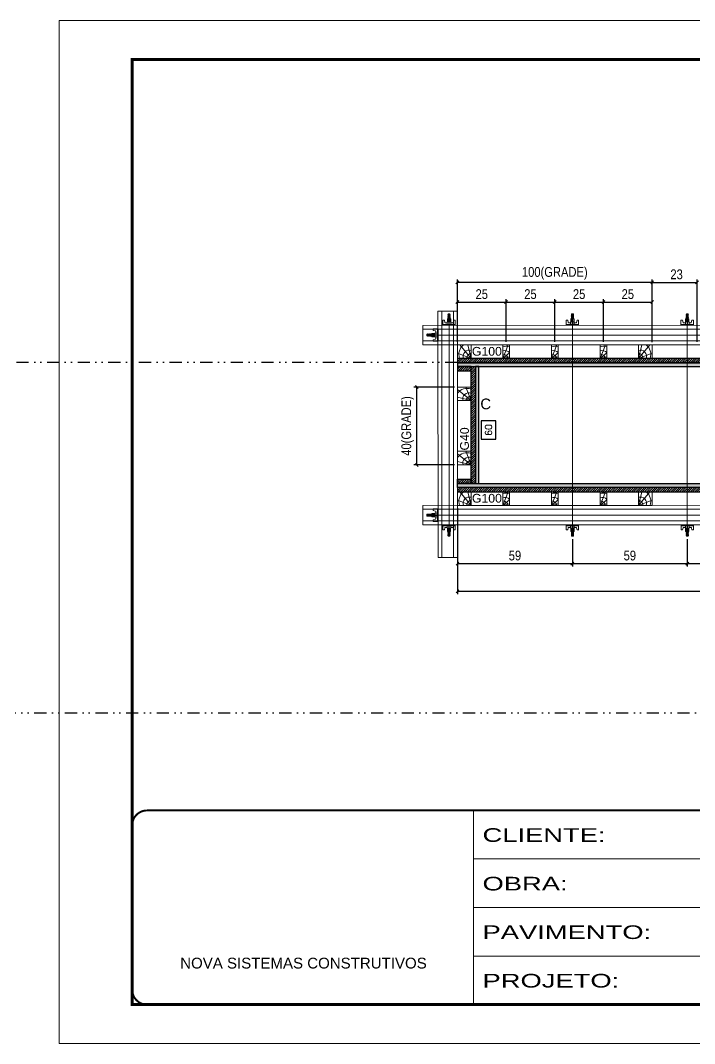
# Model space of a CAD drawing. Extents: x 13513 to 27878, y -21631 to 6985.
# Drawn here: x 19142 to 19834, y 2489 to 3539 of the extents above; entities that cross this region are included whole.
import ezdxf
from ezdxf.enums import TextEntityAlignment as Align

# ---------------------------------------------------------------- set-up
doc = ezdxf.new("R2010")
doc.units = 0
for name, pattern in [('CONTINUO', [0]), ('DASHED', [0.75, 0.5, -0.25]), ('DIVIDE2', [0.625, 0.25, -0.125, 0, -0.125, 0, -0.125])]:
    doc.linetypes.add(name, pattern=pattern)
for name, color, linetype in [('CHAPA', 1, 'Continuous'), ('COTA', 241, 'Continuous'), ('MEIO_PONT', 93, 'Continuous'), ('Nível', 160, 'Continuous'), ('SARRAFO', 251, 'Continuous'), ('TEXTO_GERAL', 7, 'Continuous')]:
    doc.layers.add(name, color=color, linetype=linetype)
for name, color, linetype, lineweight in [('Folhas', 255, 'Continuous', 9), ('Hachura', 251, 'Continuous', 9), ('Madeira', 126, 'Continuous', 18), ('Perfil Metálico', 224, 'Continuous', 18), ('SARRAFO DE PRESSAO', 251, 'DASHED', 9)]:
    doc.layers.add(name, color=color, linetype=linetype, lineweight=lineweight)
doc.styles.add('ARIAL', font='arial.ttf')
doc.styles.add('COTA TECNICA 2X', font='techl___.ttf', dxfattribs={"height": 10})
doc.styles.add('ROMANS', font='romans.shx')
doc.styles.add('SANSSERIF', font='sas_____.pfb')
doc.styles.add('Tecnologia', font='')
doc.styles.get('Tecnologia').set_extended_font_data('Forgotten Futurist')
doc.dimstyles.new('SECAO PILAR', dxfattribs={"dimtxt": 10, "dimasz": 3, "dimexe": 3, "dimexo": 3, "dimgap": 3, "dimtad": 1, "dimdec": 1, "dimlfac": 0.5, "dimzin": 12, "dimdsep": 46, "dimtxsty": 'COTA TECNICA 2X', "dimblk1": 'OBLIQUE', "dimblk2": 'OBLIQUE', "dimsah": 1, "dimcen": 0.9, "dimclrd": 256, "dimclre": 256, "dimclrt": 256, "dimadec": 1, "dimazin": 3, "dimtfac": 1, "dimtdec": 1, "dimtmove": 0, "dimatfit": 3, "dimfxl": 1, "dimtolj": 1, "dimtzin": 12, "dimarcsym": 0})
doc.dimstyles.new('SECÇÃO 2', dxfattribs={"dimtxt": 7, "dimasz": 6, "dimexe": 0.18, "dimexo": 2, "dimgap": -4, "dimtad": 3, "dimdec": 1, "dimlfac": 0.5, "dimzin": 12, "dimdsep": 46, "dimtxsty": 'ROMANS', "dimblk": 'ARCHTICK', "dimcen": 0.09, "dimse1": 1, "dimse2": 1, "dimsd1": 1, "dimsd2": 1, "dimclrd": 180, "dimclre": 5, "dimclrt": 1, "dimadec": 0, "dimazin": 3, "dimtfac": 1, "dimtdec": 1, "dimtofl": 0, "dimtmove": 0, "dimatfit": 3, "dimldrblk": 'ARCHTICK', "dimfxl": 1, "dimtolj": 1, "dimtzin": 0, "dimarcsym": 0})

# ---------------------------------------------------------------- blocks, each defined once
blk = doc.blocks.new('9999999999')
at = {"color": 30, "linetype": 'CONTINUO'}
for p, q in [((98564.6, 34230.2), (98564.6, 34429.4)), ((98564.6, 34379.6), (99584, 34379.6)), ((98564.6, 34329.8), (99488, 34329.8)), ((99584, 34329.8), (99488, 34329.8)), ((99488, 34329.8), (99488, 34230.2)), ((98564.6, 34280), (99488, 34280))]:
    blk.add_line(p, q, dxfattribs=at)
at = {"color": 30, "linetype": 'CONTINUO', "const_width": 2}
blk.add_lwpolyline([(99584, 34230.2), (99584, 34414.4, 0.414214), (99569, 34429.4), (98229, 34429.4, 0.414214), (98214, 34414.4), (98214, 34245.2, 0.414214), (98229, 34230.2), (99584, 34230.2)], format="xyb", dxfattribs=at)
at = {"layer": 'Folhas'}
blk.add_lwpolyline([(98139, 34190.2), (99624, 34190.2), (99624, 35240.2), (98139, 35240.2)], close=True, dxfattribs=at)
at = {"layer": 'Folhas', "color": 30, "const_width": 3}
blk.add_lwpolyline([(98214, 34230.2), (99584, 34230.2), (99584, 35200.2), (98214, 35200.2)], close=True, dxfattribs=at)
at = {"color": 7, "linetype": 'Continuous', "ltscale": 5, "style": 'ARIAL'}
for s, height, p in [('SKR', 15.48, (98837.7, 34393.1)), ('LEAF LOEFGREN', 15.483, (98837.7, 34343.3)), ('2° SUBSOLO INFERIOR', 15.483, (98837.7, 34293.5)), ('NOVA SISTEMAS CONSTRUTIVOS', 11.059, (98263.2, 34267.2)), ('PILARES', 15.48, (98837.7, 34243.7))]:
    blk.add_text(s, height=height, dxfattribs=at).set_placement(p)
at = {"layer": 'Folhas', "color": 7, "style": 'Tecnologia', "width": 1.5}
for s, p in [('CLIENTE:', (98573.7, 34397.2)), ('OBRA:', (98573.7, 34347.3)), ('PAVIMENTO:', (98573.7, 34297.5)), ('PROJETO:', (98573.7, 34247.7))]:
    blk.add_text(s, height=14, dxfattribs=at).set_placement(p)
blk = doc.blocks.new('*D1275')
at = {"layer": 'COTA', "color": 180, "lineweight": -2, "transparency": 16777216}
for p, q in [((19630.4, 3128.2), (19615.4, 3128.2)), ((19615.4, 3128.2), (19615.4, 3109.2)), ((19630.4, 3109.2), (19630.4, 3128.2)), ((19615.4, 3109.2), (19630.4, 3109.2))]:
    blk.add_line(p, q, dxfattribs=at)
at = {"layer": 'Defpoints', "color": 0, "transparency": 16777216}
for p in [(19630.3, 3183.7), (19630.3, 3063.7), (19634.4, 3063.7)]:
    blk.add_point(p, dxfattribs=at)
at = {"layer": 'COTA', "color": 1, "transparency": 16777216, "insert": (19622.9, 3118.7), "char_height": 7, "attachment_point": 5, "rotation": 90, "style": 'ROMANS'}
blk.add_mtext('\\A1;60', dxfattribs=at)
blk = doc.blocks.new('_ArchTick')
at = {"color": 0, "linetype": 'ByBlock', "const_width": 0.15}
blk.add_lwpolyline([(-0.5, -0.5), (0.5, 0.5)], dxfattribs=at)
blk = doc.blocks.new('*D1276')
at = {"layer": 'COTA', "color": 180, "lineweight": -2, "transparency": 16777216}
for p, q in [((19939.4, 3082.7), (19913.7, 3082.7)), ((19913.7, 3082.7), (19913.7, 3067.7)), ((19939.4, 3067.7), (19939.4, 3082.7)), ((19913.7, 3067.7), (19939.4, 3067.7))]:
    blk.add_line(p, q, dxfattribs=at)
at = {"layer": 'Defpoints', "color": 0, "transparency": 16777216}
for p in [(19613, 3063.7), (20271, 3063.7), (20271, 3063.7)]:
    blk.add_point(p, dxfattribs=at)
at = {"layer": 'COTA', "color": 1, "transparency": 16777216, "insert": (19926.6, 3075.2), "char_height": 7, "attachment_point": 5, "style": 'ROMANS'}
blk.add_mtext('\\A1;329', dxfattribs=at)
blk = doc.blocks.new('_Oblique')
at = {"color": 0, "linetype": 'ByBlock', "lineweight": -2}
blk.add_line((-0.5, -0.5), (0.5, 0.5), dxfattribs=at)
blk = doc.blocks.new('*D1277')
at = {"layer": 'COTA', "lineweight": -2, "transparency": 16777216}
for p, q in [((19591, 3038.4), (19591, 2950.2)), ((20293, 3038.4), (20293, 2950.2)), ((19591, 2953.2), (20293, 2953.2))]:
    blk.add_line(p, q, dxfattribs=at)
at = {"layer": 'Defpoints', "color": 0, "transparency": 16777216}
for p in [(19591, 3041.4), (20293, 3041.4), (20293, 2953.2)]:
    blk.add_point(p, dxfattribs=at)
at = {"layer": 'COTA', "lineweight": -2, "transparency": 16777216, "xscale": 3, "yscale": 3, "zscale": 3, "rotation": 180}
blk.add_blockref('_Oblique', (19591, 2953.2), dxfattribs=at)
at = {"layer": 'COTA', "lineweight": -2, "transparency": 16777216, "xscale": 3, "yscale": 3, "zscale": 3}
blk.add_blockref('_Oblique', (20293, 2953.2), dxfattribs=at)
at = {"layer": 'COTA', "transparency": 16777216, "insert": (19942, 2961.4), "char_height": 10, "attachment_point": 5, "style": 'COTA TECNICA 2X'}
blk.add_mtext('\\A1;351 - PAINEL', dxfattribs=at)
blk = doc.blocks.new('*D1278')
at = {"layer": 'COTA', "lineweight": -2, "transparency": 16777216}
for p, q in [((19591, 3038.3), (19591, 2978.6)), ((19709, 3006.6), (19709, 2978.6)), ((19591, 2981.6), (19709, 2981.6))]:
    blk.add_line(p, q, dxfattribs=at)
at = {"layer": 'Defpoints', "color": 0, "transparency": 16777216}
for p in [(19591, 3041.3), (19709, 3009.6), (19709, 2981.6)]:
    blk.add_point(p, dxfattribs=at)
at = {"layer": 'COTA', "lineweight": -2, "transparency": 16777216, "xscale": 3, "yscale": 3, "zscale": 3, "rotation": 180}
blk.add_blockref('_Oblique', (19591, 2981.6), dxfattribs=at)
at = {"layer": 'COTA', "lineweight": -2, "transparency": 16777216, "xscale": 3, "yscale": 3, "zscale": 3}
blk.add_blockref('_Oblique', (19709, 2981.6), dxfattribs=at)
at = {"layer": 'COTA', "transparency": 16777216, "insert": (19650, 2989.8), "char_height": 10, "attachment_point": 5, "style": 'COTA TECNICA 2X'}
blk.add_mtext('\\A1;59', dxfattribs=at)
blk = doc.blocks.new('C')
at = {"layer": 'Hachura', "color": 0}
for p, q in [((0, 3.22), (0, -3.22)), ((0.45, 3.22), (0, 3.22)), ((0.46, 3.16), (0, 3.16)), ((0.46, 3.05), (0, 3.05)), ((0.46, 2.88), (0, 2.88)), ((0, 2.75), (0, -1.16)), ((0.46, 2.65), (0, 2.65)), ((0.46, 2.23), (0, 2.23)), ((0.46, 1.51), (0, 1.51)), ((0.39, 0.49), (0.17, 0.49)), ((0.45, -3.23), (0.45, 3.22)), ((0.45, 3.22), (2.58, 3.22)), ((1.74, 0.97), (0.45, 0.97)), ((1.45, 0.1), (0.45, 0.1)), ((1.35, 1.94), (1.35, 0.96)), ((2.58, 2.39), (1.47, 2.09)), ((1.74, -0.97), (1.74, 0.97)), ((1.74, 0.97), (1.74, 0.84)), ((1.74, 0.97), (1.74, 0.84)), ((1.74, 0.84), (3.35, 0.84)), ((3.35, 0.45), (1.74, 0.45)), ((2.58, 3.22), (2.58, 2.39)), ((3.32, 0.84), (3.32, -0.84)), ((3.35, 0.84), (3.35, -0.84)), ((3.68, 0.45), (3.35, 0.45)), ((3.84, -0.52), (3.35, 0.45)), ((3.35, 0.06), (3.67, -0.57)), ((3.68, 0.45), (4.16, -0.52)), ((3.72, 0.5), (4.25, -0.57)), ((4.37, -0.55), (3.83, 0.53)), ((4.15, 0.45), (3.93, 0.45)), ((4.42, -0.52), (3.93, 0.45)), ((4.15, 0.45), (4.26, 0.45)), ((4.26, 0.45), (4.74, -0.52)), ((4.3, 0.5), (4.83, -0.57)), ((4.95, -0.55), (4.41, 0.53)), ((4.51, 0.45), (4.84, 0.45)), ((5, -0.52), (4.51, 0.45)), ((4.84, 0.45), (5.32, -0.52)), ((4.88, 0.5), (5.41, -0.57)), ((5.53, -0.55), (4.99, 0.53)), ((5.58, -0.52), (5.09, 0.45)), ((5.42, 0.45), (5.09, 0.45)), ((5.58, -0.52), (5.09, 0.45)), ((5.42, 0.45), (5.74, -0.19)), ((5.46, 0.5), (5.74, -0.07)), ((5.74, 0.19), (5.57, 0.53)), ((5.74, 0.32), (5.68, 0.45)), ((5.68, 0.45), (5.74, 0.45)), ((5.74, 0.45), (5.9, 0.29)), ((5.74, 0.45), (5.74, -0.52)), ((5.9, -0.36), (5.9, 0.29)), ((0.45, 0), (0, 0)), ((0.46, -1.52), (0, -1.52)), ((0.46, -2.23), (0, -2.23)), ((0.46, -2.65), (0, -2.65)), ((0.46, -2.88), (0, -2.88)), ((0.46, -3.05), (0, -3.05)), ((0.46, -3.16), (0, -3.16)), ((0, -3.22), (2.57, -3.22)), ((0.08, -0.48), (0.29, -0.48)), ((0.29, -0.48), (0.4, -0.48)), ((0.45, 0), (0.45, -0.97)), ((0.45, -0.16), (1.45, -0.16)), ((0.45, -0.65), (0.45, -0.32)), ((0.45, -3.23), (0.45, -0.65)), ((0.45, -0.97), (1.74, -0.97)), ((1.35, -1.94), (1.35, -0.97)), ((2.58, -2.39), (1.47, -2.1)), ((3.35, -0.32), (1.74, -0.32)), ((3.35, -0.84), (1.74, -0.84)), ((2.58, -3.23), (2.58, -2.39)), ((3.35, -0.07), (3.58, -0.52)), ((3.35, -0.52), (3.58, -0.52)), ((3.84, -0.52), (4.16, -0.52)), ((4.42, -0.52), (4.74, -0.52)), ((4.63, -0.52), (4.74, -0.52)), ((5, -0.52), (5.32, -0.52)), ((5.58, -0.52), (5.74, -0.52)), ((5.74, -0.52), (5.9, -0.36)), ((5.74, -0.52), (5.74, -0.52))]:
    blk.add_line(p, q, dxfattribs=at)
for centre, radius, start, end in [((1.52, 1.94), 0.161, 104.7436, 180), ((1.44, -0.03), 0.129, 272.695, 87.305), ((3.81, 0.39), 0.143, 25.5688, 154.4312), ((4.39, 0.39), 0.143, 25.5688, 154.4312), ((4.97, 0.39), 0.143, 25.5688, 154.4312), ((5.55, 0.39), 0.143, 25.5688, 154.4312), ((0.17, -0.37), 0.174, 221.744, 317.8592), ((1.52, -1.94), 0.161, 180, 255.2564), ((3.71, -0.4), 0.174, 222.1408, 318.256), ((4.29, -0.4), 0.174, 222.1408, 318.256), ((4.87, -0.4), 0.174, 222.1408, 318.256), ((5.45, -0.4), 0.174, 222.1408, 318.256), ((5.61, -0.4), 0.174, 317.8592, 318.256)]:
    blk.add_arc(centre, radius, start, end, dxfattribs=at)
blk = doc.blocks.new('*D1301')
at = {"layer": 'COTA', "lineweight": -2, "transparency": 16777216}
for p, q in [((19709, 3006.6), (19709, 2978.6)), ((19827, 3006.6), (19827, 2978.6)), ((19709, 2981.6), (19827, 2981.6))]:
    blk.add_line(p, q, dxfattribs=at)
at = {"layer": 'Defpoints', "color": 0, "transparency": 16777216}
for p in [(19709, 3009.6), (19827, 3009.6), (19827, 2981.6)]:
    blk.add_point(p, dxfattribs=at)
at = {"layer": 'COTA', "lineweight": -2, "transparency": 16777216, "xscale": 3, "yscale": 3, "zscale": 3, "rotation": 180}
blk.add_blockref('_Oblique', (19709, 2981.6), dxfattribs=at)
at = {"layer": 'COTA', "lineweight": -2, "transparency": 16777216, "xscale": 3, "yscale": 3, "zscale": 3}
blk.add_blockref('_Oblique', (19827, 2981.6), dxfattribs=at)
at = {"layer": 'COTA', "transparency": 16777216, "insert": (19768, 2989.8), "char_height": 10, "attachment_point": 5, "style": 'COTA TECNICA 2X'}
blk.add_mtext('\\A1;59', dxfattribs=at)
blk = doc.blocks.new('PONTALETE')
at = {"layer": 'Madeira'}
for q in [(2.71, 7), (7, 5.76), (7, 1.74)]:
    blk.add_line((0, 0), q, dxfattribs=at)
blk.add_lwpolyline([(0, 0), (7, 0), (7, 7), (0, 7)], close=True, dxfattribs=at)
for centre, radius, start, end in [((2.04, 0.06), 6.23, 37.2818, 109.0913), ((1.09, 0.9), 3.19, 343.603, 109.9847), ((-0.21, -0.78), 3.09, 14.6322, 86.0383)]:
    blk.add_arc(centre, radius, start, end, dxfattribs=at)
blk = doc.blocks.new('MEIO PONTALETE')
at = {"layer": 'Madeira'}
for q in [(2.71, 7), (3.5, 2.88), (3.5, 0.87)]:
    blk.add_line((0, 0), q, dxfattribs=at)
blk.add_lwpolyline([(0, 0), (3.5, 0), (3.5, 7), (0, 7)], close=True, dxfattribs=at)
for centre, radius, start, end in [((2.04, 0.06), 6.23, 76.4499, 109.0913), ((1.09, 0.9), 3.19, 40.9063, 109.9847), ((-0.21, -0.78), 3.09, 14.6322, 86.0383)]:
    blk.add_arc(centre, radius, start, end, dxfattribs=at)
blk = doc.blocks.new('*D1282')
at = {"layer": 'COTA', "lineweight": -2, "transparency": 16777216}
for p, q in [((19590.9, 3209.1), (19590.9, 3253)), ((19590.9, 3250), (19640.9, 3250)), ((19640.9, 3209.1), (19640.9, 3253))]:
    blk.add_line(p, q, dxfattribs=at)
at = {"layer": 'Defpoints', "color": 0, "transparency": 16777216}
for p in [(19640.9, 3250), (19590.9, 3206.1), (19640.9, 3206.1)]:
    blk.add_point(p, dxfattribs=at)
at = {"layer": 'COTA', "lineweight": -2, "transparency": 16777216, "xscale": 3, "yscale": 3, "zscale": 3, "rotation": 180}
blk.add_blockref('_Oblique', (19590.9, 3250), dxfattribs=at)
at = {"layer": 'COTA', "lineweight": -2, "transparency": 16777216, "xscale": 3, "yscale": 3, "zscale": 3}
blk.add_blockref('_Oblique', (19640.9, 3250), dxfattribs=at)
at = {"layer": 'COTA', "transparency": 16777216, "insert": (19615.9, 3258.1), "char_height": 10, "attachment_point": 5, "style": 'COTA TECNICA 2X'}
blk.add_mtext('\\A1;25', dxfattribs=at)
blk = doc.blocks.new('*D1283')
at = {"layer": 'COTA', "lineweight": -2, "transparency": 16777216}
for p, q in [((19590.9, 3209.1), (19590.9, 3273.2)), ((19790.9, 3270.2), (19590.9, 3270.2)), ((19790.9, 3209.1), (19790.9, 3273.2))]:
    blk.add_line(p, q, dxfattribs=at)
at = {"layer": 'Defpoints', "color": 0, "transparency": 16777216}
for p in [(19590.9, 3270.2), (19590.9, 3206.1), (19790.9, 3206.1)]:
    blk.add_point(p, dxfattribs=at)
at = {"layer": 'COTA', "lineweight": -2, "transparency": 16777216, "xscale": 3, "yscale": 3, "zscale": 3, "rotation": 180}
blk.add_blockref('_Oblique', (19590.9, 3270.2), dxfattribs=at)
at = {"layer": 'COTA', "lineweight": -2, "transparency": 16777216, "xscale": 3, "yscale": 3, "zscale": 3}
blk.add_blockref('_Oblique', (19790.9, 3270.2), dxfattribs=at)
at = {"layer": 'COTA', "transparency": 16777216, "insert": (19690.9, 3279.4), "char_height": 10, "attachment_point": 5, "style": 'COTA TECNICA 2X'}
blk.add_mtext('\\A1;100(GRADE)', dxfattribs=at)
blk = doc.blocks.new('*D1284')
at = {"layer": 'COTA', "lineweight": -2, "transparency": 16777216}
for p, q in [((19640.9, 3209.1), (19640.9, 3253)), ((19640.9, 3250), (19690.9, 3250)), ((19690.9, 3209.1), (19690.9, 3253))]:
    blk.add_line(p, q, dxfattribs=at)
at = {"layer": 'Defpoints', "color": 0, "transparency": 16777216}
for p in [(19690.9, 3250), (19640.9, 3206.1), (19690.9, 3206.1)]:
    blk.add_point(p, dxfattribs=at)
at = {"layer": 'COTA', "lineweight": -2, "transparency": 16777216, "xscale": 3, "yscale": 3, "zscale": 3, "rotation": 180}
blk.add_blockref('_Oblique', (19640.9, 3250), dxfattribs=at)
at = {"layer": 'COTA', "lineweight": -2, "transparency": 16777216, "xscale": 3, "yscale": 3, "zscale": 3}
blk.add_blockref('_Oblique', (19690.9, 3250), dxfattribs=at)
at = {"layer": 'COTA', "transparency": 16777216, "insert": (19665.9, 3258.1), "char_height": 10, "attachment_point": 5, "style": 'COTA TECNICA 2X'}
blk.add_mtext('\\A1;25', dxfattribs=at)
blk = doc.blocks.new('*D1285')
at = {"layer": 'COTA', "lineweight": -2, "transparency": 16777216}
for p, q in [((19690.9, 3209.1), (19690.9, 3253)), ((19690.9, 3250), (19740.9, 3250)), ((19740.9, 3209.1), (19740.9, 3253))]:
    blk.add_line(p, q, dxfattribs=at)
at = {"layer": 'Defpoints', "color": 0, "transparency": 16777216}
for p in [(19740.9, 3250), (19690.9, 3206.1), (19740.9, 3206.1)]:
    blk.add_point(p, dxfattribs=at)
at = {"layer": 'COTA', "lineweight": -2, "transparency": 16777216, "xscale": 3, "yscale": 3, "zscale": 3, "rotation": 180}
blk.add_blockref('_Oblique', (19690.9, 3250), dxfattribs=at)
at = {"layer": 'COTA', "lineweight": -2, "transparency": 16777216, "xscale": 3, "yscale": 3, "zscale": 3}
blk.add_blockref('_Oblique', (19740.9, 3250), dxfattribs=at)
at = {"layer": 'COTA', "transparency": 16777216, "insert": (19715.9, 3258.1), "char_height": 10, "attachment_point": 5, "style": 'COTA TECNICA 2X'}
blk.add_mtext('\\A1;25', dxfattribs=at)
blk = doc.blocks.new('*D1286')
at = {"layer": 'COTA', "lineweight": -2, "transparency": 16777216}
for p, q in [((19740.9, 3209.1), (19740.9, 3253)), ((19740.9, 3250), (19790.9, 3250)), ((19790.9, 3209.1), (19790.9, 3253))]:
    blk.add_line(p, q, dxfattribs=at)
at = {"layer": 'Defpoints', "color": 0, "transparency": 16777216}
for p in [(19790.9, 3250), (19740.9, 3206.1), (19790.9, 3206.1)]:
    blk.add_point(p, dxfattribs=at)
at = {"layer": 'COTA', "lineweight": -2, "transparency": 16777216, "xscale": 3, "yscale": 3, "zscale": 3, "rotation": 180}
blk.add_blockref('_Oblique', (19740.9, 3250), dxfattribs=at)
at = {"layer": 'COTA', "lineweight": -2, "transparency": 16777216, "xscale": 3, "yscale": 3, "zscale": 3}
blk.add_blockref('_Oblique', (19790.9, 3250), dxfattribs=at)
at = {"layer": 'COTA', "transparency": 16777216, "insert": (19765.9, 3258.1), "char_height": 10, "attachment_point": 5, "style": 'COTA TECNICA 2X'}
blk.add_mtext('\\A1;25', dxfattribs=at)
blk = doc.blocks.new('*D1287')
at = {"layer": 'COTA', "lineweight": -2, "transparency": 16777216}
for p, q in [((19790.9, 3209), (19790.9, 3273.2)), ((19790.9, 3270.2), (19837, 3270.2)), ((19837, 3209.1), (19837, 3273.2))]:
    blk.add_line(p, q, dxfattribs=at)
at = {"layer": 'Defpoints', "color": 0, "transparency": 16777216}
for p in [(19837, 3270.2), (19790.9, 3206), (19837, 3206.1)]:
    blk.add_point(p, dxfattribs=at)
at = {"layer": 'COTA', "lineweight": -2, "transparency": 16777216, "xscale": 3, "yscale": 3, "zscale": 3, "rotation": 180}
blk.add_blockref('_Oblique', (19790.9, 3270.2), dxfattribs=at)
at = {"layer": 'COTA', "lineweight": -2, "transparency": 16777216, "xscale": 3, "yscale": 3, "zscale": 3}
blk.add_blockref('_Oblique', (19837, 3270.2), dxfattribs=at)
at = {"layer": 'COTA', "transparency": 16777216, "insert": (19816, 3278.4), "char_height": 10, "attachment_point": 5, "style": 'COTA TECNICA 2X'}
blk.add_mtext('\\A1;23', dxfattribs=at)
blk = doc.blocks.new('*D1302')
at = {"layer": 'COTA', "lineweight": -2, "transparency": 16777216}
for p, q in [((19827, 3006.6), (19827, 2978.6)), ((19943, 3006.6), (19943, 2978.6)), ((19827, 2981.6), (19943, 2981.6))]:
    blk.add_line(p, q, dxfattribs=at)
at = {"layer": 'Defpoints', "color": 0, "transparency": 16777216}
for p in [(19827, 3009.6), (19943, 3009.6), (19943, 2981.6)]:
    blk.add_point(p, dxfattribs=at)
at = {"layer": 'COTA', "lineweight": -2, "transparency": 16777216, "xscale": 3, "yscale": 3, "zscale": 3, "rotation": 180}
blk.add_blockref('_Oblique', (19827, 2981.6), dxfattribs=at)
at = {"layer": 'COTA', "lineweight": -2, "transparency": 16777216, "xscale": 3, "yscale": 3, "zscale": 3}
blk.add_blockref('_Oblique', (19943, 2981.6), dxfattribs=at)
at = {"layer": 'COTA', "transparency": 16777216, "insert": (19885, 2989.7), "char_height": 10, "attachment_point": 5, "style": 'COTA TECNICA 2X'}
blk.add_mtext('\\A1;58', dxfattribs=at)
blk = doc.blocks.new('*D1281')
at = {"layer": 'COTA', "lineweight": -2, "transparency": 16777216}
for p, q in [((19588, 3162.8), (19546.2, 3162.8)), ((19549.2, 3082.8), (19549.2, 3162.8)), ((19588, 3082.8), (19546.2, 3082.8))]:
    blk.add_line(p, q, dxfattribs=at)
at = {"layer": 'Defpoints', "color": 0, "transparency": 16777216}
for p in [(19549.2, 3162.8), (19591, 3162.8), (19591, 3082.8)]:
    blk.add_point(p, dxfattribs=at)
at = {"layer": 'COTA', "lineweight": -2, "transparency": 16777216, "xscale": 3, "yscale": 3, "zscale": 3}
for p, rotation in [((19549.2, 3162.8), 90), ((19549.2, 3082.8), 270)]:
    blk.add_blockref('_Oblique', p, dxfattribs=dict(at, rotation=rotation))
at = {"layer": 'COTA', "transparency": 16777216, "insert": (19539.9, 3122.8), "char_height": 10, "attachment_point": 5, "rotation": 90, "style": 'COTA TECNICA 2X'}
blk.add_mtext('\\A1;40(GRADE)', dxfattribs=at)

msp = doc.modelspace()

# ---------------------------------------------------------------- hatches: boundary and pattern name
at = {"layer": 'Hachura'}
h = msp.add_hatch(dxfattribs=at)
h.set_pattern_fill('ANSI31', color=256, scale=0.5, angle=180, style=0)
h.set_pattern_definition([(225, (10499.0154, -19737.2582), (1.12253202, -1.12253202), [])])
h.paths.add_polyline_path([(20292.95, 3192.28), (20292.97, 3187.88), (19590.95, 3187.74), (19590.95, 3192.14)])
h = msp.add_hatch(color=256, dxfattribs=at)
h.dxf.hatch_style = 1
h.paths.add_polyline_path([(20292.97, 3183.75), (20292.97, 3187.75), (19590.97, 3187.75), (19590.97, 3183.75)])
h = msp.add_hatch(dxfattribs=at)
h.set_pattern_fill('ANSI31', color=256, scale=0.5, angle=180, style=0)
h.set_pattern_definition([(225, (10467.0154, -19745.6582), (1.12253202, -1.12253202), [])])
h.paths.add_polyline_path([(19604.97, 3183.75), (19604.97, 3179.35), (19590.97, 3179.35), (19590.97, 3183.75)])
h = msp.add_hatch(dxfattribs=at)
h.set_pattern_fill('ANSI31', color=256, scale=0.5, angle=180, style=0)
h.set_pattern_definition([(225, (10467.0154, -19825.6665), (1.12253202, -1.12253202), [])])
h.paths.add_polyline_path([(19604.97, 3063.74), (19609.37, 3063.74), (19609.37, 3183.74), (19604.97, 3183.74)])
h = msp.add_hatch(color=256, dxfattribs=at)
h.dxf.hatch_style = 1
h.paths.add_polyline_path([(19609.37, 3063.75), (19612.97, 3063.75), (19612.97, 3183.75), (19609.37, 3183.75)])
h = msp.add_hatch(dxfattribs=at)
h.set_pattern_fill('ANSI31', color=256, scale=0.5, angle=180, style=0)
h.set_pattern_definition([(225, (10467.0154, -19827.6582), (1.12253202, -1.12253202), [])])
h.paths.add_polyline_path([(19604.97, 3063.75), (19604.97, 3068.15), (19590.97, 3068.15), (19590.97, 3063.75)])
h = msp.add_hatch(color=256, dxfattribs=at)
h.dxf.hatch_style = 1
h.paths.add_polyline_path([(20292.97, 3063.75), (20292.97, 3059.75), (19590.97, 3059.75), (19590.97, 3063.75)])
h = msp.add_hatch(dxfattribs=at)
h.set_pattern_fill('ANSI31', color=256, scale=0.5, angle=180, style=0)
h.set_pattern_definition([(225, (10499.0154, -19869.6582), (1.12253202, -1.12253202), [])])
h.paths.add_polyline_path([(20292.95, 3059.88), (20292.97, 3055.48), (19590.97, 3055.35), (19590.97, 3059.75)])

# ---------------------------------------------------------------- linework, layer by layer
at = {"layer": 'CHAPA'}
for points in [[(20292.97, 3183.75), (20292.97, 3187.75), (19590.97, 3187.75), (19590.97, 3183.75)], [(19609.37, 3063.75), (19612.97, 3063.75), (19612.97, 3183.75), (19609.37, 3183.75)], [(20292.97, 3063.75), (20292.97, 3059.75), (19590.97, 3059.75), (19590.97, 3063.75)]]:
    msp.add_lwpolyline(points, close=True, dxfattribs=at)
at = {"layer": 'Hachura'}
for p, q in [((19582.28, 3010.58), (19582.28, 3233.12)), ((19708.97, 3010.58), (19708.97, 3233.12)), ((19826.97, 3010.58), (19826.97, 3233.12)), ((19560.48, 3216.15), (20320, 3216.17)), ((19560.48, 3031.35), (20320, 3031.4))]:
    msp.add_line(p, q, dxfattribs=at)
at = {"layer": 'Madeira'}
for points in [[(19590.95, 3192.13), (19590.97, 3206.13), (19790.96, 3206.12), (19790.94, 3192.12)], [(19604.97, 3082.8), (19590.97, 3082.8), (19590.97, 3162.8), (19604.97, 3162.8)], [(19590.95, 3041.34), (19590.97, 3055.34), (19790.96, 3055.34), (19790.94, 3041.34)]]:
    msp.add_lwpolyline(points, close=True, dxfattribs=at)
at = {"layer": 'Nível', "color": 4, "linetype": 'DIVIDE2', "ltscale": 50}
for p, q in [((17596.97, 3188.29), (21531.15, 3188.29)), ((13526.77, 2828.29), (21531.15, 2828.29))]:
    msp.add_line(p, q, dxfattribs=at)
at = {"layer": 'Perfil Metálico'}
for p, q in [((19575, 3240.75), (19575, 2987.85)), ((19587, 3240.75), (19587, 2987.85)), ((20328.69, 3222.09), (19555.25, 3222.09)), ((20328.69, 3210.09), (19555.25, 3210.09)), ((20328.69, 3037.35), (19555.25, 3037.35)), ((20328.69, 3025.35), (19555.25, 3025.35))]:
    msp.add_line(p, q, dxfattribs=at)
for points in [[(19590.94, 3240.75), (19570.94, 3240.75), (19571, 2987.85), (19591, 2987.85)], [(20328.69, 3206.15), (20328.69, 3226.15), (19555.25, 3226.09), (19555.25, 3206.09)], [(19555.25, 3041.35), (19555.25, 3021.35), (20328.69, 3021.41), (20328.69, 3041.41)]]:
    msp.add_lwpolyline(points, close=True, dxfattribs=at)
at = {"layer": 'SARRAFO'}
for points in [[(19590.97, 3187.75), (20292.97, 3187.75), (20292.95, 3192.15), (19590.97, 3192.15)], [(19590.97, 3187.75), (20292.97, 3187.75), (20292.95, 3192.15), (19590.97, 3192.15)], [(19590.97, 3179.35), (19604.97, 3179.35), (19604.97, 3183.75), (19590.97, 3183.75)], [(19590.97, 3179.35), (19604.97, 3179.35), (19604.97, 3183.75), (19590.97, 3183.75)], [(19609.37, 3183.74), (19609.37, 3063.74), (19604.97, 3063.74), (19604.97, 3183.74)], [(19609.37, 3183.74), (19609.37, 3063.74), (19604.97, 3063.74), (19604.97, 3183.74)], [(19590.97, 3068.15), (19604.97, 3068.15), (19604.97, 3063.75), (19590.97, 3063.75)], [(19590.97, 3068.15), (19604.97, 3068.15), (19604.97, 3063.75), (19590.97, 3063.75)], [(19590.97, 3055.35), (20292.97, 3055.35), (20292.95, 3059.75), (19590.97, 3059.75)], [(19590.97, 3055.35), (20292.97, 3055.35), (20292.95, 3059.75), (19590.97, 3059.75)]]:
    msp.add_lwpolyline(points, close=True, dxfattribs=at)

# ---------------------------------------------------------------- block references
at = {"layer": 'Hachura', "linetype": 'Continuous', "yscale": 2, "zscale": 2}
for p, xscale, rotation in [((19582.29, 3226.12), -2, 270), ((19708.96, 3226.12), 2, 90.00000000000001), ((19826.93, 3226.12), 2, 90.00000000000001), ((19571.28, 3216.15), 2, 180), ((19582.28, 3021.38), 2, 270), ((19708.97, 3021.38), -2, 90), ((19826.97, 3021.38), -2, 90)]:
    msp.add_blockref('C', p, dxfattribs=dict(at, xscale=xscale, rotation=rotation))
at = {"layer": 'Hachura', "linetype": 'Continuous', "xscale": -2, "yscale": 2, "zscale": 2}
msp.add_blockref('C', (19571.28, 3031.35), dxfattribs=at)
at = {"layer": 'Madeira'}
for name, p, xscale, yscale, zscale, rotation in [('PONTALETE', (19604.95, 3192.12), 2, 2, 2, 89.93708930310329), ('MEIO PONTALETE', (19637.45, 3192.13), 1.999999997962732, 1.999999997962732, 1.999999997962732, 359.9370893031033), ('MEIO PONTALETE', (19687.45, 3192.13), 1.999999997962732, 1.999999997962732, 1.999999997962732, 359.9370893031033), ('MEIO PONTALETE', (19737.45, 3192.13), 1.999999997962732, 1.999999997962732, 1.999999997962732, 359.9370893031033), ('PONTALETE', (19776.94, 3192.14), -2, 2, 2, 269.9370893031033), ('PONTALETE', (19604.95, 3041.33), 2, 2, 2, 89.93708930310329), ('MEIO PONTALETE', (19637.45, 3041.34), 1.999999997962732, 1.999999997962732, 1.999999997962732, 359.9370893031033), ('MEIO PONTALETE', (19687.45, 3041.34), 1.999999997962732, 1.999999997962732, 1.999999997962732, 359.9370893031033), ('MEIO PONTALETE', (19737.45, 3041.34), 1.999999997962732, 1.999999997962732, 1.999999997962732, 359.9370893031033), ('PONTALETE', (19776.94, 3041.35), -2, 2, 2, 269.9370893031033)]:
    msp.add_blockref(name, p, dxfattribs=dict(at, xscale=xscale, yscale=yscale, zscale=zscale, rotation=rotation))
at = {"layer": 'MEIO_PONT', "xscale": -2, "yscale": 2, "zscale": 2}
for p in [(19604.97, 3148.8), (19604.97, 3082.8)]:
    msp.add_blockref('PONTALETE', p, dxfattribs=at)
at = {"layer": 'SARRAFO DE PRESSAO', "color": 6, "linetype": 'ByBlock'}
msp.add_blockref('9999999999', (-78957.01, -31701.2), dxfattribs=at)

# ---------------------------------------------------------------- texts
at = {"layer": 'TEXTO_GERAL', "color": 0, "linetype": 'Continuous', "style": 'SANSSERIF'}
for p in [(19605.81, 3199.43), (19605.81, 3048.64)]:
    msp.add_text('G100', height=9, dxfattribs=at).set_placement(p, align=Align.MIDDLE_LEFT)
at = {"layer": 'TEXTO_GERAL', "style": 'ARIAL'}
msp.add_text('C', height=11, dxfattribs=at).set_placement((19619.98, 3145.46), align=Align.MIDDLE_CENTER)
at = {"layer": 'TEXTO_GERAL', "color": 0, "linetype": 'Continuous', "insert": (19602.82, 3097.66), "char_height": 9, "width": 285.3299, "attachment_point": 7, "rotation": 90, "style": 'SANSSERIF'}
msp.add_mtext('G40', dxfattribs=at)

# ---------------------------------------------------------------- dimensions: what is measured, and where the dimension line sits
at = {"layer": 'COTA'}
for base, p1, p2, text, picture, middle in [((19590.95, 3270.22), (19790.94, 3206.07), (19590.95, 3206.09), '<>(GRADE)', '*D1283', (19690.94, 3279.44)), ((20292.97, 2953.19), (19590.97, 3041.36), (20292.97, 3041.4), '<> - PAINEL', '*D1277', (19941.97, 2961.41))]:
    dim = msp.add_linear_dim(base=base, p1=p1, p2=p2, text=text, dimstyle='SECAO PILAR', dxfattribs=at)
    dim.commit()
    dim.dimension.update_dxf_attribs({"geometry": picture, "text_midpoint": middle})
for base, p1, p2, dimstyle, picture, middle in [((19836.97, 3270.22), (19790.94, 3206.05), (19836.97, 3206.11), 'SECAO PILAR', '*D1287', (19815.95, 3270.22)), ((20270.97, 3063.75), (19612.97, 3063.75), (20270.97, 3063.75), 'SECÇÃO 2', '*D1276', (19926.58, 3063.75))]:
    dim = msp.add_linear_dim(base=base, p1=p1, p2=p2, dimstyle=dimstyle, dxfattribs=at)
    dim.commit()
    dim.dimension.update_dxf_attribs({"geometry": picture, "text_midpoint": middle, "dimtype": 160})
for base, p1, p2, picture, middle in [((19640.95, 3250.02), (19590.95, 3206.09), (19640.95, 3206.08), '*D1282', (19615.95, 3258.13)), ((19690.95, 3250.02), (19640.95, 3206.08), (19690.95, 3206.08), '*D1284', (19665.95, 3258.13)), ((19740.95, 3250.02), (19690.95, 3206.08), (19740.95, 3206.08), '*D1285', (19715.95, 3258.13)), ((19790.94, 3250.02), (19740.95, 3206.08), (19790.94, 3206.08), '*D1286', (19765.94, 3258.13)), ((19709.04, 2981.61), (19590.97, 3041.35), (19709.04, 3009.58), '*D1278', (19650, 2989.75)), ((19827.04, 2981.61), (19709.04, 3009.58), (19827.04, 3009.58), '*D1301', (19768.04, 2989.75)), ((19943.03, 2981.61), (19827.04, 3009.58), (19943.03, 3009.58), '*D1302', (19885.04, 2989.74))]:
    dim = msp.add_linear_dim(base=base, p1=p1, p2=p2, dimstyle='SECAO PILAR', dxfattribs=at)
    dim.commit()
    dim.dimension.update_dxf_attribs({"geometry": picture, "text_midpoint": middle})
dim = msp.add_linear_dim(base=(19634.38, 3063.75), p1=(19630.29, 3183.75), p2=(19630.29, 3063.75), angle=270, dimstyle='SECÇÃO 2', dxfattribs=at)
dim.commit()
dim.dimension.update_dxf_attribs({"geometry": '*D1275', "text_midpoint": (19634.38, 3118.7), "dimtype": 160})
dim = msp.add_linear_dim(base=(19549.16, 3162.8), p1=(19590.97, 3082.8), p2=(19590.97, 3162.8), angle=90, text='<>(GRADE)', dimstyle='SECAO PILAR', dxfattribs=at)
dim.commit()
dim.dimension.update_dxf_attribs({"geometry": '*D1281', "text_midpoint": (19539.94, 3122.8)})

doc.saveas('drawing.dxf')
